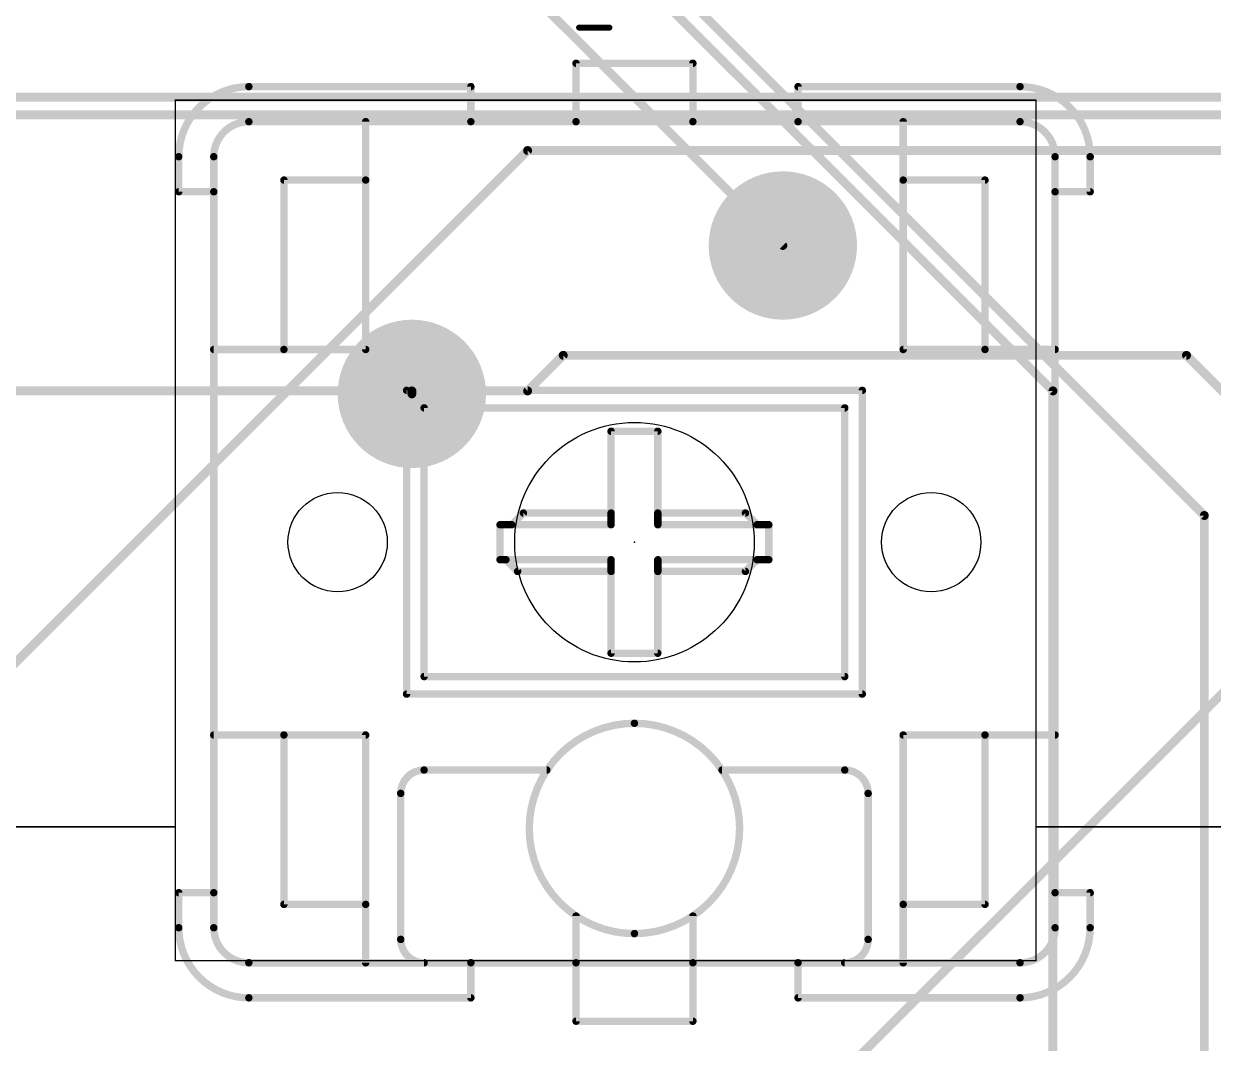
# Model space of a CAD drawing. Extents: x 8 to 150, y -13 to 106.
# Drawn here: x 50.51 to 70.87, y 40.95 to 58.41 of the extents above; entities that cross this region are included whole.
import ezdxf

# ---------------------------------------------------------------- set-up
doc = ezdxf.new("R2010")
doc.units = 0
for name, color, linetype in [('1', 22, 'CONTINUOUS'), ('16', 175, 'CONTINUOUS'), ('17', 82, 'CONTINUOUS'), ('20', 30, 'CONTINUOUS'), ('21', 253, 'CONTINUOUS'), ('23', 7, 'CONTINUOUS'), ('25', 253, 'CONTINUOUS'), ('49', 253, 'CONTINUOUS'), ('51', 253, 'CONTINUOUS')]:
    doc.layers.add(name, color=color, linetype=linetype)

# ---------------------------------------------------------------- blocks, each defined once
blk = doc.blocks.new('ROUNDP')
at = {"const_width": 0.5}
blk.add_lwpolyline([(0, -0.25, 1), (0, 0.25, 1), (0, -0.25)], format="xyb", dxfattribs=at)

msp = doc.modelspace()

# ---------------------------------------------------------------- linework, layer by layer
at = {"layer": '1', "const_width": 0.1524}
for points in [[(68.1228, 52.1208), (38.1, 82.1436)], [(63.5, 54.61), (47.5488, 70.5612)], [(70.7136, 49.9872), (53.7972, 66.9036)], [(57.15, 52.1208), (49.2252, 52.1208)], [(57.15, 52.1208), (57.15, 52.07)], [(68.1228, 26.2128), (68.1228, 52.1208)], [(70.7136, 28.3464), (70.7136, 49.9872)]]:
    msp.add_lwpolyline(points, dxfattribs=at)
at = {"layer": '1', "const_width": 0.0762}
for points in [[(63.4731, 54.5831, 1), (63.5269, 54.6369)], [(57.1881, 52.1208, 1), (57.1119, 52.1208)], [(57.15, 52.0827, 1), (57.15, 52.1589)], [(68.1609, 52.1208, 1), (68.0847, 52.1208)], [(68.0959, 52.0939, 1), (68.1497, 52.1477)], [(57.1119, 52.07, 1), (57.1881, 52.07)], [(70.7517, 49.9872, 1), (70.6755, 49.9872)], [(70.6867, 49.9603, 1), (70.7405, 50.0141)]]:
    msp.add_lwpolyline(points, format="xyb", dxfattribs=at)
at = {"layer": '16', "const_width": 0.1524}
for points in [[(80.01, 57.15), (42.672, 57.15)], [(42.8244, 56.8452), (79.4004, 56.8452)], [(35.6616, 32.766), (59.1312, 56.2356)], [(59.1312, 56.2356), (79.0956, 56.2356)], [(59.7408, 52.7304), (59.1312, 52.1208)], [(70.4088, 52.7304), (59.7408, 52.7304)], [(72.8472, 50.292), (70.4088, 52.7304)], [(59.1312, 52.1208), (57.15, 52.1208)], [(57.15, 52.1208), (57.15, 52.07)], [(55.9308, 31.8516), (71.7804, 47.7012)]]:
    msp.add_lwpolyline(points, dxfattribs=at)
at = {"layer": '16', "const_width": 0.0762}
for points in [[(59.1312, 56.2737, 1), (59.1312, 56.1975)], [(59.1581, 56.2087, 1), (59.1043, 56.2625)], [(59.7408, 52.7685, 1), (59.7408, 52.6923)], [(59.7677, 52.7035, 1), (59.7139, 52.7573)], [(70.4357, 52.7573, 1), (70.3819, 52.7035)], [(70.4088, 52.6923, 1), (70.4088, 52.7685)], [(57.15, 52.1589, 1), (57.15, 52.0827)], [(57.1881, 52.1208, 1), (57.1119, 52.1208)], [(59.1043, 52.1477, 1), (59.1581, 52.0939)], [(59.1312, 52.0827, 1), (59.1312, 52.1589)], [(57.1119, 52.07, 1), (57.1881, 52.07)]]:
    msp.add_lwpolyline(points, format="xyb", dxfattribs=at)
at = {"layer": '20'}
for centre, radius in [((60.96, 49.53), 2.05), ((55.88, 49.53), 0.85), ((66.04, 49.53), 0.85)]:
    msp.add_circle(centre, radius, dxfattribs=at)
at = {"layer": '21'}
for points, const_width in [([(59.9918, 57.73, 1), (59.9282, 57.73)], 0.0635), ([(59.96, 57.7618, 1), (59.96, 57.6983)], 0.0635), ([(61.9918, 57.73, 1), (61.9282, 57.73)], 0.0635), ([(61.96, 57.6983, 1), (61.96, 57.7618)], 0.0635), ([(54.36, 57.33, 0.4142), (53.16, 56.13)], 0.127), ([(54.36, 57.3618, 1), (54.36, 57.2983)], 0.0635), ([(54.36, 57.2983, 1), (54.36, 57.3618)], 0.0635), ([(58.1918, 57.33, 1), (58.1283, 57.33)], 0.0635), ([(58.16, 57.2983, 1), (58.16, 57.3618)], 0.0635), ([(63.76, 57.3618, 1), (63.76, 57.2983)], 0.0635), ([(63.7918, 57.33, 1), (63.7283, 57.33)], 0.0635), ([(67.56, 57.3618, 1), (67.56, 57.2983)], 0.0635), ([(68.76, 56.13, 0.4142), (67.56, 57.33)], 0.127), ([(67.56, 57.2983, 1), (67.56, 57.3618)], 0.0635), ([(54.36, 56.73, 0.4142), (53.76, 56.13)], 0.127), ([(54.36, 56.7618, 1), (54.36, 56.6983)], 0.0635), ([(54.36, 56.6983, 1), (54.36, 56.7618)], 0.0635), ([(58.16, 56.7618, 1), (58.16, 56.6983)], 0.0635), ([(58.1283, 56.73, 1), (58.1918, 56.73)], 0.0635), ([(58.16, 56.6983, 1), (58.16, 56.7618)], 0.0635), ([(59.9282, 56.73, 1), (59.9918, 56.73)], 0.0635), ([(59.96, 56.7618, 1), (59.96, 56.6983)], 0.0635), ([(59.96, 56.6983, 1), (59.96, 56.7618)], 0.0635), ([(61.9282, 56.73, 1), (61.9918, 56.73)], 0.0635), ([(61.96, 56.7618, 1), (61.96, 56.6983)], 0.0635), ([(61.96, 56.6983, 1), (61.96, 56.7618)], 0.0635), ([(63.76, 56.7618, 1), (63.76, 56.6983)], 0.0635), ([(63.7283, 56.73, 1), (63.7918, 56.73)], 0.0635), ([(63.76, 56.6983, 1), (63.76, 56.7618)], 0.0635), ([(67.56, 56.7618, 1), (67.56, 56.6983)], 0.0635), ([(68.16, 56.13, 0.4142), (67.56, 56.73)], 0.127), ([(67.56, 56.6983, 1), (67.56, 56.7618)], 0.0635), ([(53.1918, 56.13, 1), (53.1283, 56.13)], 0.0635), ([(53.7918, 56.13, 1), (53.7283, 56.13)], 0.0635), ([(68.1917, 56.13, 1), (68.1282, 56.13)], 0.0635), ([(68.7918, 56.13, 1), (68.7283, 56.13)], 0.0635), ([(53.1283, 56.13, 1), (53.1918, 56.13)], 0.0635), ([(53.7283, 56.13, 1), (53.7918, 56.13)], 0.0635), ([(68.1282, 56.13, 1), (68.1917, 56.13)], 0.0635), ([(68.7283, 56.13, 1), (68.7918, 56.13)], 0.0635), ([(53.16, 55.5618, 1), (53.16, 55.4982)], 0.0635), ([(53.7918, 55.53, 1), (53.7283, 55.53)], 0.0635), ([(53.76, 55.4982, 1), (53.76, 55.5618)], 0.0635), ([(68.16, 55.5618, 1), (68.16, 55.4982)], 0.0635), ([(68.1917, 55.53, 1), (68.1282, 55.53)], 0.0635), ([(68.76, 55.4982, 1), (68.76, 55.5618)], 0.0635), ([(53.1283, 55.53, 1), (53.1918, 55.53)], 0.0635), ([(53.7283, 55.53, 1), (53.7918, 55.53)], 0.0635), ([(68.1282, 55.53, 1), (68.1917, 55.53)], 0.0635), ([(68.7283, 55.53, 1), (68.7918, 55.53)], 0.0635), ([(53.16, 43.5618, 1), (53.16, 43.4982)], 0.0635), ([(53.1918, 43.53, 1), (53.1283, 43.53)], 0.0635), ([(53.7918, 43.53, 1), (53.7283, 43.53)], 0.0635), ([(53.76, 43.4982, 1), (53.76, 43.5618)], 0.0635), ([(68.16, 43.5618, 1), (68.16, 43.4982)], 0.0635), ([(68.1917, 43.53, 1), (68.1282, 43.53)], 0.0635), ([(68.7918, 43.53, 1), (68.7283, 43.53)], 0.0635), ([(68.76, 43.4982, 1), (68.76, 43.5618)], 0.0635), ([(53.7283, 43.53, 1), (53.7918, 43.53)], 0.0635), ([(68.1282, 43.53, 1), (68.1917, 43.53)], 0.0635), ([(53.16, 42.93, 0.4142), (54.36, 41.73)], 0.127), ([(53.1918, 42.93, 1), (53.1283, 42.93)], 0.0635), ([(53.1283, 42.93, 1), (53.1918, 42.93)], 0.0635), ([(53.76, 42.93, 0.4142), (54.36, 42.33)], 0.127), ([(53.7918, 42.93, 1), (53.7283, 42.93)], 0.0635), ([(53.7283, 42.93, 1), (53.7918, 42.93)], 0.0635), ([(67.56, 41.73, 0.4142), (68.76, 42.93)], 0.127), ([(67.56, 42.33, 0.4142), (68.16, 42.93)], 0.127), ([(68.1917, 42.93, 1), (68.1282, 42.93)], 0.0635), ([(68.1282, 42.93, 1), (68.1917, 42.93)], 0.0635), ([(68.7918, 42.93, 1), (68.7283, 42.93)], 0.0635), ([(68.7283, 42.93, 1), (68.7918, 42.93)], 0.0635), ([(54.36, 42.3618, 1), (54.36, 42.2983)], 0.0635), ([(54.36, 42.2983, 1), (54.36, 42.3618)], 0.0635), ([(58.16, 42.3618, 1), (58.16, 42.2983)], 0.0635), ([(58.1918, 42.33, 1), (58.1283, 42.33)], 0.0635), ([(58.16, 42.2983, 1), (58.16, 42.3618)], 0.0635), ([(59.9918, 42.33, 1), (59.9282, 42.33)], 0.0635), ([(59.96, 42.3618, 1), (59.96, 42.2983)], 0.0635), ([(59.96, 42.2983, 1), (59.96, 42.3618)], 0.0635), ([(61.9918, 42.33, 1), (61.9282, 42.33)], 0.0635), ([(61.96, 42.3618, 1), (61.96, 42.2983)], 0.0635), ([(61.96, 42.2983, 1), (61.96, 42.3618)], 0.0635), ([(63.76, 42.3618, 1), (63.76, 42.2983)], 0.0635), ([(63.7918, 42.33, 1), (63.7283, 42.33)], 0.0635), ([(63.76, 42.2983, 1), (63.76, 42.3618)], 0.0635), ([(67.56, 42.3618, 1), (67.56, 42.2983)], 0.0635), ([(67.56, 42.2983, 1), (67.56, 42.3618)], 0.0635), ([(54.36, 41.7618, 1), (54.36, 41.6983)], 0.0635), ([(54.36, 41.6983, 1), (54.36, 41.7618)], 0.0635), ([(58.1283, 41.73, 1), (58.1918, 41.73)], 0.0635), ([(58.16, 41.6983, 1), (58.16, 41.7618)], 0.0635), ([(63.76, 41.7618, 1), (63.76, 41.6983)], 0.0635), ([(63.7283, 41.73, 1), (63.7918, 41.73)], 0.0635), ([(67.56, 41.7618, 1), (67.56, 41.6983)], 0.0635), ([(67.56, 41.6983, 1), (67.56, 41.7618)], 0.0635), ([(59.9282, 41.33, 1), (59.9918, 41.33)], 0.0635), ([(59.96, 41.3618, 1), (59.96, 41.2983)], 0.0635), ([(61.9282, 41.33, 1), (61.9918, 41.33)], 0.0635), ([(61.96, 41.2983, 1), (61.96, 41.3618)], 0.0635)]:
    msp.add_lwpolyline(points, format="xyb", dxfattribs=dict(at, const_width=const_width))
at = {"layer": '21', "const_width": 0.127}
for points in [[(59.96, 57.73), (59.96, 56.73)], [(61.96, 57.73), (59.96, 57.73)], [(61.96, 57.73), (61.96, 56.73)], [(54.36, 57.33), (58.16, 57.33)], [(58.16, 57.33), (58.16, 56.73)], [(63.76, 57.33), (67.56, 57.33)], [(63.76, 57.33), (63.76, 56.73)], [(54.36, 56.73), (58.16, 56.73)], [(58.16, 56.73), (59.96, 56.73)], [(59.96, 56.73), (61.96, 56.73)], [(61.96, 56.73), (63.76, 56.73)], [(63.76, 56.73), (67.56, 56.73)], [(53.16, 55.53), (53.16, 56.13)], [(53.76, 55.53), (53.76, 56.13)], [(68.16, 56.13), (68.16, 55.53)], [(68.76, 56.13), (68.76, 55.53)], [(53.76, 55.53), (53.16, 55.53)], [(53.76, 43.53), (53.76, 55.53)], [(68.16, 55.53), (68.16, 43.53)], [(68.16, 55.53), (68.76, 55.53)], [(53.16, 42.93), (53.16, 43.53)], [(53.76, 43.53), (53.16, 43.53)], [(53.76, 42.93), (53.76, 43.53)], [(68.16, 43.53), (68.16, 42.93)], [(68.16, 43.53), (68.76, 43.53)], [(68.76, 43.53), (68.76, 42.93)], [(58.16, 42.33), (54.36, 42.33)], [(59.96, 42.33), (58.16, 42.33)], [(58.16, 42.33), (58.16, 41.73)], [(61.96, 42.33), (59.96, 42.33)], [(59.96, 42.33), (59.96, 41.33)], [(63.76, 42.33), (61.96, 42.33)], [(61.96, 42.33), (61.96, 41.33)], [(67.56, 42.33), (63.76, 42.33)], [(63.76, 42.33), (63.76, 41.73)], [(58.16, 41.73), (54.36, 41.73)], [(67.56, 41.73), (63.76, 41.73)], [(61.96, 41.33), (59.96, 41.33)]]:
    msp.add_lwpolyline(points, dxfattribs=at)
at = {"layer": '23'}
msp.add_point((60.96, 49.53), dxfattribs=at)
at = {"layer": '25', "const_width": 0.1016}
msp.add_lwpolyline([(60.0122, 58.341), (60.5315, 58.341)], dxfattribs=at)
at = {"layer": '25', "const_width": 0.0508}
for points in [[(60.0122, 58.3664, 1), (60.0122, 58.3156)], [(60.5315, 58.3156, 1), (60.5315, 58.3664)]]:
    msp.add_lwpolyline(points, format="xyb", dxfattribs=at)
at = {"layer": '49', "const_width": 0.0125}
for points in [[(53.1062, 57.0992, 1), (53.0937, 57.0992)], [(53.1, 57.1055, 1), (53.1, 57.093)], [(67.8382, 57.0992, 1), (67.8257, 57.0992)], [(67.832, 57.093, 1), (67.832, 57.1055)], [(53.1062, 44.6574, 1), (53.0937, 44.6574)], [(53.0937, 44.6574, 1), (53.1062, 44.6574)], [(53.1, 44.6511, 1), (53.1, 44.6636)], [(67.832, 44.6636, 1), (67.832, 44.6511)], [(53.0937, 42.3672, 1), (53.1062, 42.3672)], [(53.1, 42.3735, 1), (53.1, 42.361)], [(67.8257, 42.3672, 1), (67.8382, 42.3672)], [(67.832, 42.361, 1), (67.832, 42.3735)]]:
    msp.add_lwpolyline(points, format="xyb", dxfattribs=at)
at = {"layer": '49', "const_width": 0.025}
for points in [[(67.832, 57.0992), (53.1, 57.0992)], [(53.1, 57.0992), (53.1, 44.6574)], [(67.832, 42.3672), (67.832, 57.0992)], [(53.1, 44.6574), (48.6677, 44.6574)], [(53.1, 44.6574), (53.1, 42.3672)], [(72.2135, 44.6574), (67.832, 44.6574)], [(67.832, 42.3672), (53.1, 42.3672)]]:
    msp.add_lwpolyline(points, dxfattribs=at)
at = {"layer": '51'}
for points, const_width in [([(56.3918, 56.73, 1), (56.3282, 56.73)], 0.0635), ([(65.5918, 56.73, 1), (65.5282, 56.73)], 0.0635), ([(54.9918, 55.73, 1), (54.9282, 55.73)], 0.0635), ([(54.96, 55.7618, 1), (54.96, 55.6983)], 0.0635), ([(56.3918, 55.73, 1), (56.3282, 55.73)], 0.0635), ([(56.36, 55.6983, 1), (56.36, 55.7618)], 0.0635), ([(65.5918, 55.73, 1), (65.5282, 55.73)], 0.0635), ([(65.56, 55.7618, 1), (65.56, 55.6983)], 0.0635), ([(66.9918, 55.73, 1), (66.9283, 55.73)], 0.0635), ([(66.96, 55.6983, 1), (66.96, 55.7618)], 0.0635), ([(56.3282, 55.73, 1), (56.3918, 55.73)], 0.0635), ([(65.5282, 55.73, 1), (65.5918, 55.73)], 0.0635), ([(53.76, 52.8618, 1), (53.76, 52.7983)], 0.0635), ([(54.9282, 52.83, 1), (54.9918, 52.83)], 0.0635), ([(54.96, 52.8618, 1), (54.96, 52.7983)], 0.0635), ([(54.96, 52.7983, 1), (54.96, 52.8618)], 0.0635), ([(56.3282, 52.83, 1), (56.3918, 52.83)], 0.0635), ([(56.36, 52.7983, 1), (56.36, 52.8618)], 0.0635), ([(65.5282, 52.83, 1), (65.5918, 52.83)], 0.0635), ([(65.56, 52.8618, 1), (65.56, 52.7983)], 0.0635), ([(66.96, 52.8618, 1), (66.96, 52.7983)], 0.0635), ([(66.9283, 52.83, 1), (66.9918, 52.83)], 0.0635), ([(66.96, 52.7983, 1), (66.96, 52.8618)], 0.0635), ([(68.16, 52.7983, 1), (68.16, 52.8618)], 0.0635), ([(57.0918, 52.13, 1), (57.0282, 52.13)], 0.0635), ([(57.06, 52.1618, 1), (57.06, 52.0983)], 0.0635), ([(64.8918, 52.13, 1), (64.8282, 52.13)], 0.0635), ([(64.86, 52.0983, 1), (64.86, 52.1618)], 0.0635), ([(57.3918, 51.83, 1), (57.3282, 51.83)], 0.0635), ([(57.36, 51.8618, 1), (57.36, 51.7983)], 0.0635), ([(64.5918, 51.83, 1), (64.5282, 51.83)], 0.0635), ([(64.56, 51.7983, 1), (64.56, 51.8618)], 0.0635), ([(60.5918, 51.43, 1), (60.5282, 51.43)], 0.0635), ([(60.56, 51.4618, 1), (60.56, 51.3982)], 0.0635), ([(61.3918, 51.43, 1), (61.3282, 51.43)], 0.0635), ([(61.36, 51.3982, 1), (61.36, 51.4618)], 0.0635), ([(59.06, 50.0618, 1), (59.06, 49.9982)], 0.0635), ([(59.0825, 50.0075, 1), (59.0375, 50.0525)], 0.0635), ([(60.5918, 50.03, 1), (60.5282, 50.03)], 0.0635), ([(60.56, 49.9982, 1), (60.56, 50.0618)], 0.0635), ([(61.3918, 50.03, 1), (61.3282, 50.03)], 0.0635), ([(61.36, 50.0618, 1), (61.36, 49.9982)], 0.0635), ([(62.8825, 50.0525, 1), (62.8375, 50.0075)], 0.0635), ([(62.86, 49.9982, 1), (62.86, 50.0618)], 0.0635), ([(58.66, 49.8618, 1), (58.66, 49.7983)], 0.0635), ([(58.6918, 49.83, 1), (58.6283, 49.83)], 0.0635), ([(58.8375, 49.8525, 1), (58.8825, 49.8075)], 0.0635), ([(58.86, 49.8618, 1), (58.86, 49.7983)], 0.0635), ([(58.86, 49.7983, 1), (58.86, 49.8618)], 0.0635), ([(60.5282, 50.03, 1), (60.5918, 50.03)], 0.0635), ([(60.56, 49.7983, 1), (60.56, 49.8618)], 0.0635), ([(61.3282, 50.03, 1), (61.3918, 50.03)], 0.0635), ([(61.36, 49.8618, 1), (61.36, 49.7983)], 0.0635), ([(63.06, 49.8618, 1), (63.06, 49.7983)], 0.0635), ([(63.0375, 49.8075, 1), (63.0825, 49.8525)], 0.0635), ([(63.06, 49.7983, 1), (63.06, 49.8618)], 0.0635), ([(63.2918, 49.83, 1), (63.2283, 49.83)], 0.0635), ([(63.26, 49.7983, 1), (63.26, 49.8618)], 0.0635), ([(60.5282, 49.83, 1), (60.5918, 49.83)], 0.0635), ([(61.3282, 49.83, 1), (61.3918, 49.83)], 0.0635), ([(58.66, 49.2618, 1), (58.66, 49.1983)], 0.0635), ([(58.7825, 49.2525, 1), (58.7375, 49.2075)], 0.0635), ([(58.76, 49.2618, 1), (58.76, 49.1983)], 0.0635), ([(58.76, 49.1983, 1), (58.76, 49.2618)], 0.0635), ([(60.5918, 49.23, 1), (60.5282, 49.23)], 0.0635), ([(60.56, 49.1983, 1), (60.56, 49.2618)], 0.0635), ([(61.3918, 49.23, 1), (61.3282, 49.23)], 0.0635), ([(61.36, 49.2618, 1), (61.36, 49.1983)], 0.0635), ([(63.06, 49.2618, 1), (63.06, 49.1983)], 0.0635), ([(63.0825, 49.2075, 1), (63.0375, 49.2525)], 0.0635), ([(63.06, 49.1983, 1), (63.06, 49.2618)], 0.0635), ([(63.26, 49.1983, 1), (63.26, 49.2618)], 0.0635), ([(58.6283, 49.23, 1), (58.6918, 49.23)], 0.0635), ([(58.96, 49.0618, 1), (58.96, 48.9982)], 0.0635), ([(58.9375, 49.0075, 1), (58.9825, 49.0525)], 0.0635), ([(60.5918, 49.03, 1), (60.5282, 49.03)], 0.0635), ([(60.56, 48.9982, 1), (60.56, 49.0618)], 0.0635), ([(61.3918, 49.03, 1), (61.3282, 49.03)], 0.0635), ([(61.36, 49.0618, 1), (61.36, 48.9982)], 0.0635), ([(62.8375, 49.0525, 1), (62.8825, 49.0075)], 0.0635), ([(62.86, 48.9982, 1), (62.86, 49.0618)], 0.0635), ([(63.2283, 49.23, 1), (63.2918, 49.23)], 0.0635), ([(60.5282, 49.03, 1), (60.5918, 49.03)], 0.0635), ([(61.3282, 49.03, 1), (61.3918, 49.03)], 0.0635), ([(60.5282, 47.63, 1), (60.5918, 47.63)], 0.0635), ([(60.56, 47.6618, 1), (60.56, 47.5983)], 0.0635), ([(61.3282, 47.63, 1), (61.3918, 47.63)], 0.0635), ([(61.36, 47.5983, 1), (61.36, 47.6618)], 0.0635), ([(57.3282, 47.23, 1), (57.3918, 47.23)], 0.0635), ([(57.36, 47.2618, 1), (57.36, 47.1983)], 0.0635), ([(64.5282, 47.23, 1), (64.5918, 47.23)], 0.0635), ([(64.56, 47.1983, 1), (64.56, 47.2618)], 0.0635), ([(57.0282, 46.93, 1), (57.0918, 46.93)], 0.0635), ([(57.06, 46.9618, 1), (57.06, 46.8982)], 0.0635), ([(64.8282, 46.93, 1), (64.8918, 46.93)], 0.0635), ([(64.86, 46.8982, 1), (64.86, 46.9618)], 0.0635), ([(60.96, 46.43, 1), (60.96, 42.83)], 0.127), ([(60.96, 42.83, 1), (60.96, 46.43)], 0.127), ([(60.96, 46.4618, 1), (60.96, 46.3982)], 0.0635), ([(60.96, 46.3982, 1), (60.96, 46.4618)], 0.0635), ([(53.76, 46.2618, 1), (53.76, 46.1983)], 0.0635), ([(54.9918, 46.23, 1), (54.9282, 46.23)], 0.0635), ([(54.96, 46.2618, 1), (54.96, 46.1983)], 0.0635), ([(54.96, 46.1983, 1), (54.96, 46.2618)], 0.0635), ([(56.3918, 46.23, 1), (56.3282, 46.23)], 0.0635), ([(56.36, 46.1983, 1), (56.36, 46.2618)], 0.0635), ([(65.5918, 46.23, 1), (65.5282, 46.23)], 0.0635), ([(65.56, 46.2618, 1), (65.56, 46.1983)], 0.0635), ([(66.96, 46.2618, 1), (66.96, 46.1983)], 0.0635), ([(66.9918, 46.23, 1), (66.9283, 46.23)], 0.0635), ([(66.96, 46.1983, 1), (66.96, 46.2618)], 0.0635), ([(68.16, 46.1983, 1), (68.16, 46.2618)], 0.0635), ([(57.36, 45.63, 0.4142), (56.96, 45.23)], 0.127), ([(57.36, 45.6618, 1), (57.36, 45.5983)], 0.0635), ([(57.36, 45.5983, 1), (57.36, 45.6618)], 0.0635), ([(59.46, 45.5983, 1), (59.46, 45.6618)], 0.0635), ([(62.46, 45.6618, 1), (62.46, 45.5983)], 0.0635), ([(64.56, 45.6618, 1), (64.56, 45.5983)], 0.0635), ([(64.96, 45.23, 0.4142), (64.56, 45.63)], 0.127), ([(64.56, 45.5983, 1), (64.56, 45.6618)], 0.0635), ([(56.9918, 45.23, 1), (56.9282, 45.23)], 0.0635), ([(56.9282, 45.23, 1), (56.9918, 45.23)], 0.0635), ([(64.9918, 45.23, 1), (64.9283, 45.23)], 0.0635), ([(64.9283, 45.23, 1), (64.9918, 45.23)], 0.0635), ([(54.96, 43.3618, 1), (54.96, 43.2983)], 0.0635), ([(56.3918, 43.33, 1), (56.3282, 43.33)], 0.0635), ([(56.36, 43.2983, 1), (56.36, 43.3618)], 0.0635), ([(65.5918, 43.33, 1), (65.5282, 43.33)], 0.0635), ([(65.56, 43.3618, 1), (65.56, 43.2983)], 0.0635), ([(66.96, 43.2983, 1), (66.96, 43.3618)], 0.0635), ([(54.9282, 43.33, 1), (54.9918, 43.33)], 0.0635), ([(56.3282, 43.33, 1), (56.3918, 43.33)], 0.0635), ([(59.9918, 43.13, 1), (59.9282, 43.13)], 0.0635), ([(61.9918, 43.13, 1), (61.9282, 43.13)], 0.0635), ([(65.5282, 43.33, 1), (65.5918, 43.33)], 0.0635), ([(66.9283, 43.33, 1), (66.9918, 43.33)], 0.0635), ([(56.9918, 42.73, 1), (56.9282, 42.73)], 0.0635), ([(56.9282, 42.73, 1), (56.9918, 42.73)], 0.0635), ([(56.96, 42.73, 0.4142), (57.36, 42.33)], 0.127), ([(60.96, 42.8618, 1), (60.96, 42.7983)], 0.0635), ([(60.96, 42.7983, 1), (60.96, 42.8618)], 0.0635), ([(64.56, 42.33, 0.4142), (64.96, 42.73)], 0.127), ([(64.9918, 42.73, 1), (64.9283, 42.73)], 0.0635), ([(64.9283, 42.73, 1), (64.9918, 42.73)], 0.0635), ([(56.3282, 42.33, 1), (56.3918, 42.33)], 0.0635), ([(57.36, 42.2983, 1), (57.36, 42.3618)], 0.0635), ([(59.9282, 42.33, 1), (59.9918, 42.33)], 0.0635), ([(61.9282, 42.33, 1), (61.9918, 42.33)], 0.0635), ([(64.56, 42.3618, 1), (64.56, 42.2983)], 0.0635), ([(65.5282, 42.33, 1), (65.5918, 42.33)], 0.0635)]:
    msp.add_lwpolyline(points, format="xyb", dxfattribs=dict(at, const_width=const_width))
at = {"layer": '51', "const_width": 0.127}
for points in [[(56.36, 55.73), (56.36, 56.73)], [(65.56, 55.73), (65.56, 56.73)], [(54.96, 52.83), (54.96, 55.73)], [(54.96, 55.73), (56.36, 55.73)], [(56.36, 52.83), (56.36, 55.73)], [(65.56, 52.83), (65.56, 55.73)], [(65.56, 55.73), (66.96, 55.73)], [(66.96, 52.83), (66.96, 55.73)], [(53.76, 52.83), (54.96, 52.83)], [(54.96, 52.83), (56.36, 52.83)], [(65.56, 52.83), (66.96, 52.83)], [(66.96, 52.83), (68.16, 52.83)], [(57.06, 52.13), (64.86, 52.13)], [(57.06, 46.93), (57.06, 52.13)], [(64.86, 52.13), (64.86, 46.93)], [(57.36, 47.23), (57.36, 51.83)], [(57.36, 51.83), (64.56, 51.83)], [(64.56, 51.83), (64.56, 47.23)], [(60.56, 50.03), (60.56, 51.43)], [(60.56, 51.43), (61.36, 51.43)], [(61.36, 51.43), (61.36, 50.03)], [(58.86, 49.83), (59.06, 50.03)], [(59.06, 50.03), (60.56, 50.03)], [(60.56, 49.83), (60.56, 50.03)], [(61.36, 50.03), (61.36, 49.83)], [(61.36, 50.03), (62.86, 50.03)], [(63.06, 49.83), (62.86, 50.03)], [(58.66, 49.23), (58.66, 49.83)], [(58.66, 49.83), (58.86, 49.83)], [(58.86, 49.83), (60.56, 49.83)], [(61.36, 49.83), (63.06, 49.83)], [(63.06, 49.83), (63.26, 49.83)], [(63.26, 49.83), (63.26, 49.23)], [(58.66, 49.23), (58.76, 49.23)], [(60.56, 49.23), (58.76, 49.23)], [(58.76, 49.23), (58.96, 49.03)], [(60.56, 49.03), (60.56, 49.23)], [(63.06, 49.23), (61.36, 49.23)], [(61.36, 49.23), (61.36, 49.03)], [(62.86, 49.03), (63.06, 49.23)], [(63.26, 49.23), (63.06, 49.23)], [(58.96, 49.03), (60.56, 49.03)], [(60.56, 47.63), (60.56, 49.03)], [(61.36, 49.03), (61.36, 47.63)], [(61.36, 49.03), (62.86, 49.03)], [(61.36, 47.63), (60.56, 47.63)], [(64.56, 47.23), (57.36, 47.23)], [(64.86, 46.93), (57.06, 46.93)], [(53.76, 46.23), (54.96, 46.23)], [(54.96, 46.23), (56.36, 46.23)], [(54.96, 43.33), (54.96, 46.23)], [(56.36, 43.33), (56.36, 46.23)], [(65.56, 46.23), (66.96, 46.23)], [(65.56, 43.33), (65.56, 46.23)], [(66.96, 46.23), (68.16, 46.23)], [(66.96, 43.33), (66.96, 46.23)], [(59.46, 45.63), (57.36, 45.63)], [(64.56, 45.63), (62.46, 45.63)], [(56.96, 45.23), (56.96, 42.73)], [(64.96, 45.23), (64.96, 42.73)], [(54.96, 43.33), (56.36, 43.33)], [(56.36, 42.33), (56.36, 43.33)], [(65.56, 42.33), (65.56, 43.33)], [(65.56, 43.33), (66.96, 43.33)], [(59.96, 42.33), (59.96, 43.13)], [(61.96, 43.13), (61.96, 42.33)]]:
    msp.add_lwpolyline(points, dxfattribs=at)

# ---------------------------------------------------------------- block references
at = {"layer": '17', "xscale": 2.54, "yscale": 2.54}
for p in [(63.5, 54.61), (63.5, 54.61), (57.15, 52.07), (57.15, 52.07)]:
    msp.add_blockref('ROUNDP', p, dxfattribs=at)

doc.saveas('drawing.dxf')
